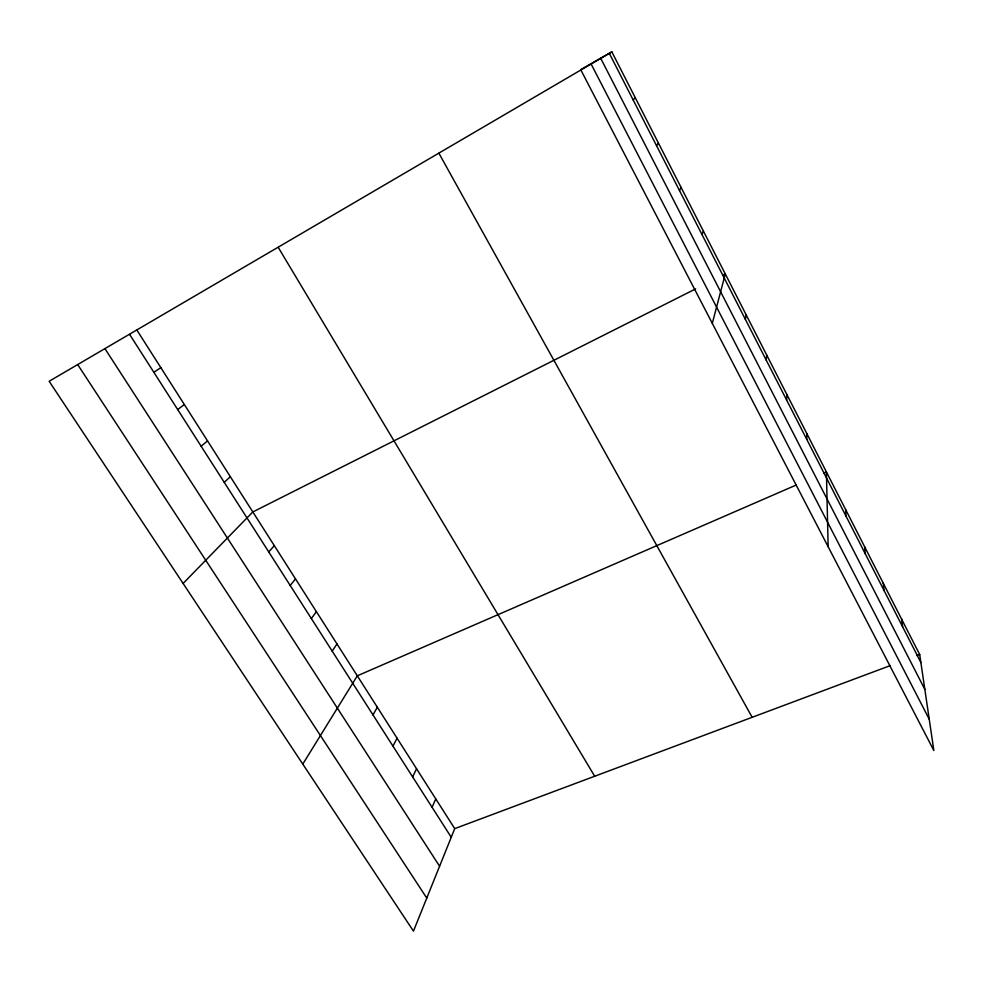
<?xml version="1.0" encoding="UTF-8"?>
<svg xmlns="http://www.w3.org/2000/svg" width="983" height="983" viewBox="0 0 983 983"><rect width="100%" height="100%" fill="white"/><g stroke="black" fill="none" stroke-linecap="round" stroke-linejoin="round"><path stroke-width="1.47" d="M806.748 439.389L806.834 433.601M786.633 400.044L786.953 394.662M766.175 360.048L766.728 355.096M745.372 319.377L746.183 314.855M712.306 323.382L725.282 273.95L722.591 275.301M702.046 234.654L703.386 231.079M890.328 665.577L454.724 828.632L413.462 931.134L49.15 381.269L611.844 51.866L919.707 654.58L933.85 750.545L580.707 69.646L611.844 51.866M432.09 807.313L435.776 798.896M412.651 776.939L416.559 768.755M392.954 746.134L397.083 738.208M679.474 190.53L681.108 187.458M372.987 714.911L377.337 707.232M302.789 764.098L357.308 675.825L796.193 485.049M332.18 651.115L336.997 643.963M311.341 618.54L316.403 611.659M656.497 145.607L658.426 143.063M290.206 585.487L295.514 578.901M268.752 551.954L274.331 545.663M183.108 583.447L252.828 511.946L695.632 288.891M224.235 482.346L230.354 476.681M633.113 99.885L635.337 97.87M201.134 446.221L207.536 440.9M177.665 409.542L184.362 404.566M153.84 372.287L160.843 367.667M823.656 473.106L826.408 471.914L828.153 546.745M916.906 655.624L919.707 654.58M77.731 364.644L426.769 898.069M105.021 348.768L439.585 866.232M129.645 334.453L451.246 837.27M136.956 330.202L454.724 828.632M278.25 247.384L594.69 776.238M438.897 153.225L752.142 717.295M590.992 63.772L929.242 719.237M600.674 58.243L924.843 689.402M609.3 53.315L920.887 662.542M901.632 619.179L902.615 626.822M883.262 583.226L884.049 590.525M864.61 546.708L865.187 553.65M845.663 509.612L846.019 516.173"/></g></svg>
